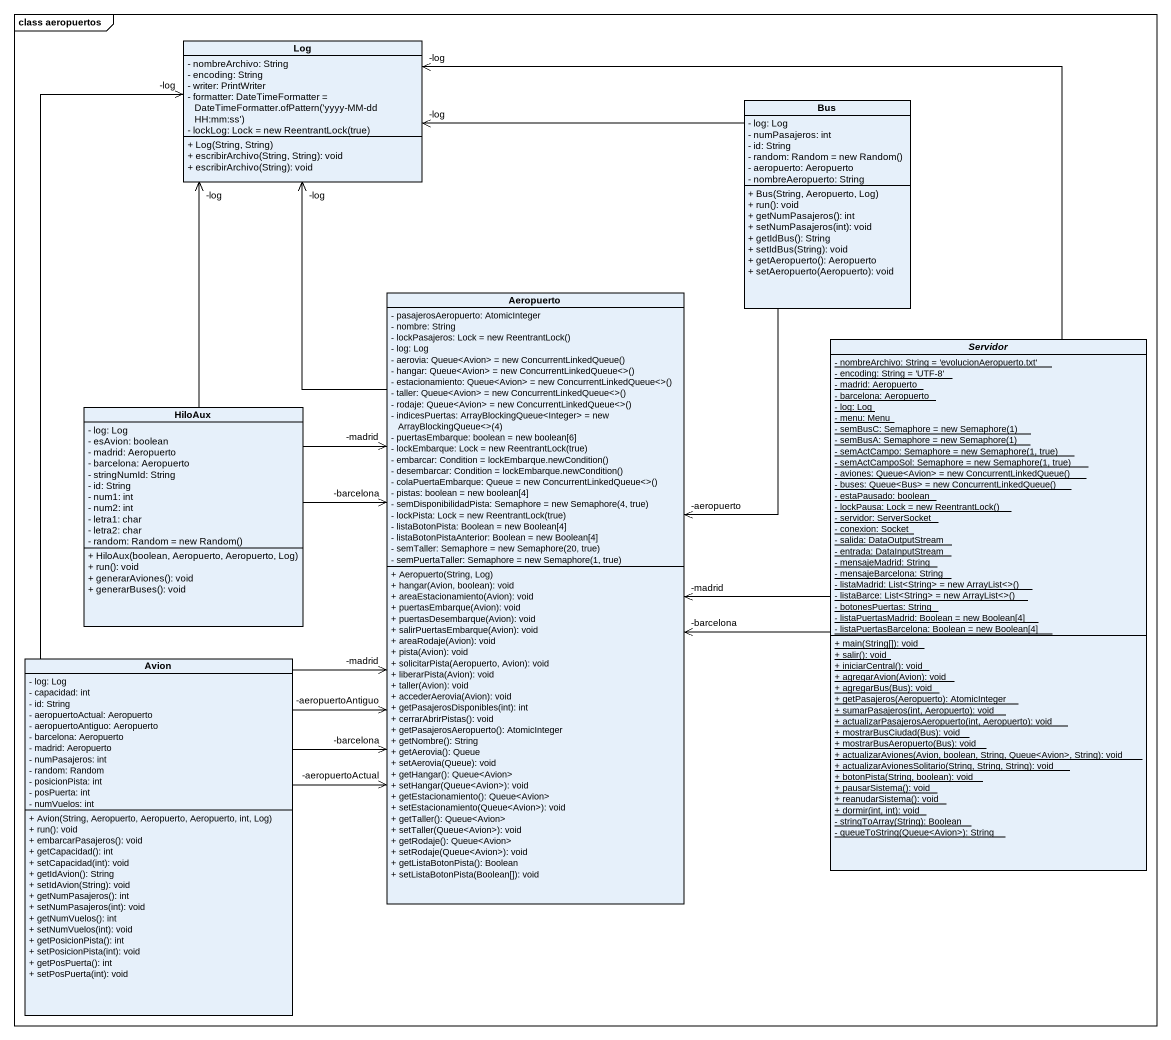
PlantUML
@startuml
mainframe class aeropuertos
hide circle
hide empty members
skinparam classAttributeIconSize 0
class Log {
  - nombreArchivo: String
  - encoding: String
  - writer: PrintWriter
  {field} - formatter: DateTimeFormatter = DateTimeFormatter.ofPattern('yyyy-MM-dd HH:mm:ss')
  {field} - lockLog: Lock = new ReentrantLock(true)
  + Log(String, String)
  + escribirArchivo(String, String): void
  + escribirArchivo(String): void
}
class Bus {
  - log: Log
  - numPasajeros: int
  - id: String
  {field} - random: Random = new Random()
  - aeropuerto: Aeropuerto
  - nombreAeropuerto: String
  + Bus(String, Aeropuerto, Log)
  + run(): void
  + getNumPasajeros(): int
  + setNumPasajeros(int): void
  + getIdBus(): String
  + setIdBus(String): void
  + getAeropuerto(): Aeropuerto
  + setAeropuerto(Aeropuerto): void
}
class Aeropuerto {
  - pasajerosAeropuerto: AtomicInteger
  - nombre: String
  {field} - lockPasajeros: Lock = new ReentrantLock()
  - log: Log
  {field} - aerovia: Queue<Avion> = new ConcurrentLinkedQueue()
  {field} - hangar: Queue<Avion> = new ConcurrentLinkedQueue<>()
  {field} - estacionamiento: Queue<Avion> = new ConcurrentLinkedQueue<>()
  {field} - taller: Queue<Avion> = new ConcurrentLinkedQueue<>()
  {field} - rodaje: Queue<Avion> = new ConcurrentLinkedQueue<>()
  {field} - indicesPuertas: ArrayBlockingQueue<Integer> = new ArrayBlockingQueue<>(4)
  - puertasEmbarque: boolean = new boolean[6]
  {field} - lockEmbarque: Lock = new ReentrantLock(true)
  {field} - embarcar: Condition = lockEmbarque.newCondition()
  {field} - desembarcar: Condition = lockEmbarque.newCondition()
  {field} - colaPuertaEmbarque: Queue = new ConcurrentLinkedQueue<>()
  - pistas: boolean = new boolean[4]
  {field} - semDisponibilidadPista: Semaphore = new Semaphore(4, true)
  {field} - lockPista: Lock = new ReentrantLock(true)
  - listaBotonPista: Boolean = new Boolean[4]
  - listaBotonPistaAnterior: Boolean = new Boolean[4]
  {field} - semTaller: Semaphore = new Semaphore(20, true)
  {field} - semPuertaTaller: Semaphore = new Semaphore(1, true)
  + Aeropuerto(String, Log)
  + hangar(Avion, boolean): void
  + areaEstacionamiento(Avion): void
  + puertasEmbarque(Avion): void
  + puertasDesembarque(Avion): void
  + salirPuertasEmbarque(Avion): void
  + areaRodaje(Avion): void
  + pista(Avion): void
  + solicitarPista(Aeropuerto, Avion): void
  + liberarPista(Avion): void
  + taller(Avion): void
  + accederAerovia(Avion): void
  + getPasajerosDisponibles(int): int
  + cerrarAbrirPistas(): void
  + getPasajerosAeropuerto(): AtomicInteger
  + getNombre(): String
  + getAerovia(): Queue
  + setAerovia(Queue): void
  + getHangar(): Queue<Avion>
  + setHangar(Queue<Avion>): void
  + getEstacionamiento(): Queue<Avion>
  + setEstacionamiento(Queue<Avion>): void
  + getTaller(): Queue<Avion>
  + setTaller(Queue<Avion>): void
  + getRodaje(): Queue<Avion>
  + setRodaje(Queue<Avion>): void
  + getListaBotonPista(): Boolean
  + setListaBotonPista(Boolean[]): void
}
abstract class Servidor {
  {static} - nombreArchivo: String = 'evolucionAeropuerto.txt'
  {static} - encoding: String = 'UTF-8'
  {static} - madrid: Aeropuerto
  {static} - barcelona: Aeropuerto
  {static} - log: Log
  {static} - menu: Menu
  {static} {field} - semBusC: Semaphore = new Semaphore(1)
  {static} {field} - semBusA: Semaphore = new Semaphore(1)
  {static} {field} - semActCampo: Semaphore = new Semaphore(1, true)
  {static} {field} - semActCampoSol: Semaphore = new Semaphore(1, true)
  {static} {field} - aviones: Queue<Avion> = new ConcurrentLinkedQueue()
  {static} {field} - buses: Queue<Bus> = new ConcurrentLinkedQueue()
  {static} - estaPausado: boolean
  {static} {field} - lockPausa: Lock = new ReentrantLock()
  {static} - servidor: ServerSocket
  {static} - conexion: Socket
  {static} - salida: DataOutputStream
  {static} - entrada: DataInputStream
  {static} - mensajeMadrid: String
  {static} - mensajeBarcelona: String
  {static} {field} - listaMadrid: List<String> = new ArrayList<>()
  {static} {field} - listaBarce: List<String> = new ArrayList<>()
  {static} - botonesPuertas: String
  {static} - listaPuertasMadrid: Boolean = new Boolean[4]
  {static} - listaPuertasBarcelona: Boolean = new Boolean[4]
  {static} + main(String[]): void
  {static} + salir(): void
  {static} + iniciarCentral(): void
  {static} + agregarAvion(Avion): void
  {static} + agregarBus(Bus): void
  {static} + getPasajeros(Aeropuerto): AtomicInteger
  {static} + sumarPasajeros(int, Aeropuerto): void
  {static} + actualizarPasajerosAeropuerto(int, Aeropuerto): void
  {static} + mostrarBusCiudad(Bus): void
  {static} + mostrarBusAeropuerto(Bus): void
  {static} + actualizarAviones(Avion, boolean, String, Queue<Avion>, String): void
  {static} + actualizarAvionesSolitario(String, String, String): void
  {static} + botonPista(String, boolean): void
  {static} + pausarSistema(): void
  {static} + reanudarSistema(): void
  {static} + dormir(int, int): void
  {static} - stringToArray(String): Boolean
  {static} - queueToString(Queue<Avion>): String
}
class HiloAux {
  - log: Log
  - esAvion: boolean
  - madrid: Aeropuerto
  - barcelona: Aeropuerto
  - stringNumId: String
  - id: String
  - num1: int
  - num2: int
  - letra1: char
  - letra2: char
  {field} - random: Random = new Random()
  + HiloAux(boolean, Aeropuerto, Aeropuerto, Log)
  + run(): void
  + generarAviones(): void
  + generarBuses(): void
}
class Avion {
  - log: Log
  - capacidad: int
  - id: String
  - aeropuertoActual: Aeropuerto
  - aeropuertoAntiguo: Aeropuerto
  - barcelona: Aeropuerto
  - madrid: Aeropuerto
  - numPasajeros: int
  - random: Random
  - posicionPista: int
  - posPuerta: int
  - numVuelos: int
  + Avion(String, Aeropuerto, Aeropuerto, Aeropuerto, int, Log)
  + run(): void
  + embarcarPasajeros(): void
  + getCapacidad(): int
  + setCapacidad(int): void
  + getIdAvion(): String
  + setIdAvion(String): void
  + getNumPasajeros(): int
  + setNumPasajeros(int): void
  + getNumVuelos(): int
  + setNumVuelos(int): void
  + getPosicionPista(): int
  + setPosicionPista(int): void
  + getPosPuerta(): int
  + setPosPuerta(int): void
}
Bus -left-> "-log" Log
Bus --> "-aeropuerto" Aeropuerto
Aeropuerto -up-> "-log" Log
Servidor -up-> "-log" Log
Servidor -left-> "-barcelona" Aeropuerto
Servidor -left-> "-madrid" Aeropuerto
HiloAux -up-> "-log" Log
HiloAux -right-> "-barcelona" Aeropuerto
HiloAux -right-> "-madrid" Aeropuerto
Avion -up-> "-log" Log
Avion -up-> "-madrid" Aeropuerto
Avion -up-> "-aeropuertoActual" Aeropuerto
Avion -up-> "-aeropuertoAntiguo" Aeropuerto
Avion -up-> "-barcelona" Aeropuerto
@enduml
